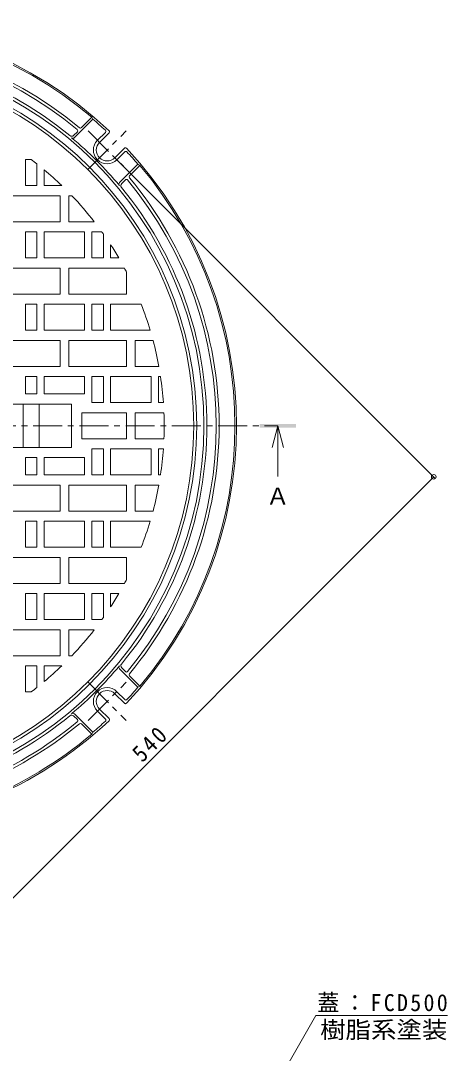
# Model space of a CAD drawing. Units: millimetres, scale not verified. Extents: x -623 to 760, y -541 to 560.
# Drawn here: x -171 to 124, y -163 to 551 of the extents above; entities that cross this region are included whole.
import ezdxf
from ezdxf.enums import TextEntityAlignment as Align

# ---------------------------------------------------------------- set-up
doc = ezdxf.new("R2010")
doc.units = ezdxf.units.MM
doc.header["$LTSCALE"] = 4
doc.header["$PDMODE"] = 32
doc.header["$PDSIZE"] = 3.2
doc.linetypes.add('CHAIN1', pattern=[8, 5, -1, 1, -1])
for name, color, linetype, lineweight in [('0-1_躯体', 2, 'Continuous', 9), ('0-2_仕上', 3, 'Continuous', 9), ('0-4_その他', 7, 'Continuous', 9), ('0-5_寸法', 7, 'Continuous', 9)]:
    doc.layers.add(name, color=color, linetype=linetype, lineweight=lineweight)
doc.styles.add('ＭＳ ゴシック', font='')
doc.styles.get('ＭＳ ゴシック').set_extended_font_data('MS Gothic')

msp = doc.modelspace()

# ---------------------------------------------------------------- linework, layer by layer
at = {"layer": '0-1_躯体'}
for p, q in [((-120.791, 482.821), (-133.513, 470.1)), ((-121.584, 484.15), (-128.744, 476.989)), ((-120.791, 482.821), (-121.584, 484.15)), ((-131.585, 474.149), (-134.138, 471.595)), ((-112.185, 473.75), (-117.701, 468.234)), ((-109.661, 473.446), (-116.287, 466.819)), ((-99.054, 462.839), (-105.68, 456.213)), ((-98.749, 460.315), (-104.266, 454.799)), ((-89.678, 451.708), (-102.4, 438.987)), ((-88.35, 450.916), (-95.51, 443.755)), ((-89.678, 451.708), (-88.35, 450.916)), ((-98.351, 440.915), (-100.905, 438.361)), ((-89.678, 90.193), (-102.4, 102.915)), ((-98.351, 100.987), (-100.905, 103.541)), ((-88.35, 90.986), (-95.51, 98.147)), ((-99.054, 79.063), (-105.68, 85.689)), ((-98.749, 81.587), (-104.266, 87.103)), ((-89.678, 90.193), (-88.35, 90.986)), ((-120.791, 59.081), (-133.513, 71.802)), ((-112.185, 68.152), (-117.701, 73.668)), ((-109.661, 68.456), (-116.287, 75.082)), ((-131.585, 67.753), (-134.138, 70.307)), ((-121.584, 57.752), (-128.744, 64.913)), ((-120.791, 59.081), (-121.584, 57.752))]:
    msp.add_line(p, q, dxfattribs=at)
at = {"layer": '0-1_躯体', "linetype": 'CHAIN1'}
for p, q in [((-124.197, 474.73), (-97.769, 448.302)), ((-124.197, 448.302), (-97.769, 474.73)), ((-124.197, 67.172), (-97.769, 93.599)), ((-124.197, 93.599), (-97.769, 67.172))]:
    msp.add_line(p, q, dxfattribs=at)
at = {"layer": '0-1_躯体'}
for radius in [257.5, 252.5]:
    msp.add_circle((-301.549, 270.951), radius, dxfattribs=at)
for centre, radius, start, end in [((-301.549, 270.951), 280, 46.74583, 133.25417), ((-301.549, 270.951), 279, 49.83173, 130.16829), ((-301.549, 270.951), 268, 50.22565, 129.77437), ((-301.549, 270.951), 266, 50.30476, 129.69527), ((-301.549, 270.951), 259.5, 50.59604, 129.40399), ((-301.549, 270.951), 278.5, 47.16844, 49.53076), ((-135.552, 473.009), 2, 230.59534, 315.00101), ((-132.292, 474.856), 1, 315, 50.30711), ((-129.451, 477.696), 1, 230.22641, 315), ((-112.891, 474.457), 1, 315.00401, 47.16835), ((-110.368, 474.153), 1, 315.00401, 46.74275), ((-134.573, 471.16), 1.5, 230.16971, 315), ((-301.549, 270.951), 259.2, 39.82823, 50.17175), ((-110.983, 461.516), 9.5, 135, 315), ((-110.983, 461.516), 7.5, 135, 315), ((-98.347, 462.132), 1, 43.25336, 134.99599), ((-98.042, 459.608), 1, 42.83165, 134.99599), ((-301.549, 270.951), 280, 316.74583, 43.25417), ((-301.549, 270.951), 278.5, 40.46924, 42.83156), ((-301.549, 270.951), 279, 319.83171, 40.16827), ((-94.803, 443.048), 1, 135, 219.77359), ((-101.339, 437.926), 1.5, 135, 219.83029), ((-99.49, 436.947), 2, 134.99899, 219.40466), ((-301.549, 270.951), 259.5, 0, 39.40396), ((-97.644, 440.208), 1, 39.69727, 135), ((-301.549, 270.951), 266, 320.30308, 39.69524), ((-301.549, 270.951), 268, 0, 39.77435), ((-301.549, 270.951), 259.5, 320.59603, 0), ((-301.549, 270.951), 268, 320.22563, 360), ((-301.549, 270.951), 259.2, 309.82825, 320.17177), ((-101.339, 103.976), 1.5, 140.16971, 225), ((-99.49, 104.955), 2, 140.59534, 225.00101), ((-97.644, 101.694), 1, 225, 320.30273), ((-94.803, 98.854), 1, 140.22641, 225), ((-110.983, 80.386), 9.5, 45, 225), ((-110.983, 80.386), 7.5, 45, 225), ((-301.549, 270.951), 278.5, 317.16844, 319.53076), ((-98.347, 79.77), 1, 225.00401, 316.74664), ((-98.042, 82.294), 1, 225.00401, 317.16835), ((-134.573, 70.742), 1.5, 45, 129.83029), ((-301.549, 270.951), 280, 271.54039, 313.25417), ((-301.549, 270.951), 259.5, 273.8533, 309.404), ((-301.549, 270.951), 268, 273.73136, 309.77439), ((-301.549, 270.951), 266, 273.78145, 309.69527), ((-135.552, 68.893), 2, 44.99899, 129.40466), ((-132.292, 67.046), 1, 309.69289, 45), ((-129.451, 64.206), 1, 45, 129.77359), ((-301.549, 270.951), 278.5, 310.46924, 312.83156), ((-112.891, 67.445), 1, 312.83165, 44.99599), ((-110.368, 67.749), 1, 313.25725, 44.99599), ((-301.549, 270.951), 279, 273.39043, 310.16827)]:
    msp.add_arc(centre, radius, start, end, dxfattribs=at)
at = {"layer": '0-2_仕上'}
for p, q in [((-167.548, 454.951), (-167.548, 436.951)), ((-163.549, 454.951), (-167.548, 454.951)), ((-159.549, 451.882), (-159.549, 436.951)), ((-154.549, 447.843), (-154.549, 436.951)), ((-159.549, 436.951), (-167.548, 436.951)), ((-142.351, 436.951), (-154.549, 436.951)), ((-143.549, 429.951), (-143.549, 411.951)), ((-137.549, 429.951), (-137.549, 411.951)), ((-135.359, 429.951), (-137.549, 429.951)), ((-143.549, 411.951), (-183.549, 411.951)), ((-119.837, 411.951), (-137.549, 411.951)), ((-159.549, 404.951), (-159.549, 386.951)), ((-126.549, 404.951), (-154.549, 404.951)), ((-154.549, 404.951), (-154.549, 386.951)), ((-126.549, 404.951), (-126.549, 386.951)), ((-121.549, 404.951), (-121.549, 386.951)), ((-114.616, 404.951), (-121.549, 404.951)), ((-113.549, 403.45), (-113.549, 386.951)), ((-108.548, 396.055), (-108.548, 386.951)), ((-159.549, 386.951), (-167.548, 386.951)), ((-126.549, 386.951), (-154.549, 386.951)), ((-113.549, 386.951), (-121.549, 386.951)), ((-102.944, 386.951), (-108.548, 386.951)), ((-143.549, 379.951), (-143.549, 361.951)), ((-137.549, 379.951), (-137.549, 361.951)), ((-99.017, 379.951), (-137.549, 379.951)), ((-97.548, 377.177), (-97.548, 361.951)), ((-143.549, 361.951), (-183.549, 361.951)), ((-97.548, 361.951), (-137.549, 361.951)), ((-159.549, 354.951), (-159.549, 336.951)), ((-126.549, 354.951), (-154.549, 354.951)), ((-154.549, 354.951), (-154.549, 336.951)), ((-126.549, 354.951), (-126.549, 336.951)), ((-113.549, 354.951), (-113.549, 336.951)), ((-108.548, 354.951), (-108.548, 336.951)), ((-87.437, 354.951), (-108.548, 354.951)), ((-159.549, 336.951), (-167.548, 336.951)), ((-126.549, 336.951), (-154.549, 336.951)), ((-113.549, 336.951), (-121.549, 336.951)), ((-81.222, 336.951), (-108.548, 336.951)), ((-143.549, 329.951), (-143.549, 311.951)), ((-97.548, 329.951), (-97.548, 311.951)), ((-91.548, 329.951), (-91.548, 311.951)), ((-79.245, 329.951), (-91.548, 329.951)), ((-143.549, 311.951), (-183.549, 311.951)), ((-97.548, 311.951), (-137.549, 311.951)), ((-75.233, 311.951), (-91.548, 311.951)), ((-159.549, 304.951), (-167.548, 304.951)), ((-167.548, 304.951), (-167.548, 292.951)), ((-159.549, 304.951), (-159.549, 292.951)), ((-126.549, 304.951), (-154.549, 304.951)), ((-154.549, 304.951), (-154.549, 292.951)), ((-126.549, 304.951), (-126.549, 292.951)), ((-113.549, 304.951), (-113.549, 286.951)), ((-80.548, 304.951), (-108.548, 304.951)), ((-108.548, 304.951), (-108.548, 286.951)), ((-80.548, 304.951), (-80.548, 286.951)), ((-75.549, 304.951), (-75.549, 286.951)), ((-74.075, 304.951), (-75.549, 304.951)), ((-167.549, 292.951), (-159.549, 292.951)), ((-154.549, 292.951), (-126.549, 292.951)), ((-191.549, 285.951), (-135.549, 285.951)), ((-169.049, 285.951), (-169.049, 255.951)), ((-158.049, 255.951), (-158.049, 285.951)), ((-135.549, 255.951), (-135.549, 285.951)), ((-113.549, 286.951), (-121.549, 286.951)), ((-80.548, 286.951), (-108.548, 286.951)), ((-72.106, 286.951), (-75.549, 286.951)), ((-97.548, 279.951), (-128.549, 279.951)), ((-128.549, 279.951), (-128.549, 261.951)), ((-97.548, 261.951), (-97.548, 279.951)), ((-71.725, 279.951), (-91.548, 279.951)), ((-91.548, 279.951), (-91.548, 261.951)), ((-97.548, 261.951), (-128.549, 261.951)), ((-71.725, 261.951), (-91.548, 261.951)), ((-191.549, 255.951), (-135.549, 255.951)), ((-113.549, 254.951), (-121.549, 254.951)), ((-113.549, 236.951), (-113.549, 254.951)), ((-108.548, 236.951), (-108.548, 254.951)), ((-80.548, 254.951), (-108.548, 254.951)), ((-80.548, 236.951), (-80.548, 254.951)), ((-75.549, 236.951), (-75.549, 254.951)), ((-72.106, 254.951), (-75.549, 254.951)), ((-167.549, 248.951), (-159.549, 248.951)), ((-167.548, 236.951), (-167.548, 248.951)), ((-159.549, 236.951), (-159.549, 248.951)), ((-154.549, 248.951), (-126.549, 248.951)), ((-154.549, 236.951), (-154.549, 248.951)), ((-126.549, 236.951), (-126.549, 248.951)), ((-159.549, 236.951), (-167.548, 236.951)), ((-126.549, 236.951), (-154.549, 236.951)), ((-80.548, 236.951), (-108.548, 236.951)), ((-74.075, 236.951), (-75.549, 236.951)), ((-143.549, 229.951), (-183.549, 229.951)), ((-143.549, 211.951), (-143.549, 229.951)), ((-97.548, 229.951), (-137.549, 229.951)), ((-97.548, 211.951), (-97.548, 229.951)), ((-91.548, 211.951), (-91.548, 229.951)), ((-75.233, 229.951), (-91.548, 229.951)), ((-79.245, 211.951), (-91.548, 211.951)), ((-159.549, 204.951), (-167.548, 204.951)), ((-159.549, 186.951), (-159.549, 204.951)), ((-154.549, 186.951), (-154.549, 204.951)), ((-126.549, 204.951), (-154.549, 204.951)), ((-126.549, 186.951), (-126.549, 204.951)), ((-113.549, 204.951), (-121.549, 204.951)), ((-113.549, 186.951), (-113.549, 204.951)), ((-108.548, 186.951), (-108.548, 204.951)), ((-81.222, 204.951), (-108.548, 204.951)), ((-126.549, 186.951), (-154.549, 186.951)), ((-87.437, 186.951), (-108.548, 186.951)), ((-143.549, 179.951), (-183.549, 179.951)), ((-143.549, 161.951), (-143.549, 179.951)), ((-137.549, 161.951), (-137.549, 179.951)), ((-97.548, 179.951), (-137.549, 179.951)), ((-97.548, 164.725), (-97.548, 179.951)), ((-99.017, 161.951), (-137.549, 161.951)), ((-159.549, 154.951), (-167.548, 154.951)), ((-159.549, 136.951), (-159.549, 154.951)), ((-154.549, 136.951), (-154.549, 154.951)), ((-126.549, 154.951), (-154.549, 154.951)), ((-126.549, 136.951), (-126.549, 154.951)), ((-121.549, 136.951), (-121.549, 154.951)), ((-113.549, 154.951), (-121.549, 154.951)), ((-113.549, 138.452), (-113.549, 154.951)), ((-102.944, 154.951), (-108.548, 154.951)), ((-108.548, 145.847), (-108.548, 154.951)), ((-126.549, 136.951), (-154.549, 136.951)), ((-114.616, 136.951), (-121.549, 136.951)), ((-143.549, 129.951), (-183.549, 129.951)), ((-143.549, 111.951), (-143.549, 129.951)), ((-137.549, 111.951), (-137.549, 129.951)), ((-119.837, 129.951), (-137.549, 129.951)), ((-135.359, 111.951), (-137.549, 111.951)), ((-167.548, 86.951), (-167.548, 104.951)), ((-159.549, 104.951), (-167.548, 104.951)), ((-159.549, 90.02), (-159.549, 104.951)), ((-142.351, 104.951), (-154.549, 104.951)), ((-154.549, 94.058), (-154.549, 104.951)), ((-163.549, 86.951), (-167.548, 86.951))]:
    msp.add_line(p, q, dxfattribs=at)
at = {"layer": '0-2_仕上', "linetype": 'CHAIN1'}
msp.add_line((-610.14, 270.951), (7.043, 270.951), dxfattribs=at)
at = {"layer": '0-2_仕上'}
for points in [[(-143.549, 429.951), (-183.549, 429.951), (-183.549, 411.951)], [(-159.549, 404.951), (-167.548, 404.951), (-167.548, 386.951)], [(-143.549, 379.951), (-183.549, 379.951), (-183.549, 361.951)], [(-159.549, 354.951), (-167.548, 354.951), (-167.548, 336.951)], [(-113.549, 354.951), (-121.549, 354.951), (-121.549, 336.951)], [(-143.549, 329.951), (-183.549, 329.951), (-183.549, 311.951)], [(-97.548, 329.951), (-137.549, 329.951), (-137.549, 311.951)], [(-113.549, 304.951), (-121.549, 304.951), (-121.549, 286.951)], [(-113.549, 236.951), (-121.549, 236.951), (-121.549, 254.951)], [(-143.549, 211.951), (-183.549, 211.951), (-183.549, 229.951)], [(-97.548, 211.951), (-137.549, 211.951), (-137.549, 229.951)], [(-159.549, 186.951), (-167.548, 186.951), (-167.548, 204.951)], [(-113.549, 186.951), (-121.549, 186.951), (-121.549, 204.951)], [(-143.549, 161.951), (-183.549, 161.951), (-183.549, 179.951)], [(-159.549, 136.951), (-167.548, 136.951), (-167.548, 154.951)], [(-143.549, 111.951), (-183.549, 111.951), (-183.549, 129.951)]]:
    msp.add_lwpolyline(points, dxfattribs=at)
msp.add_circle((-301.549, 270.951), 250.5, dxfattribs=at)
for start, end in [(51.87411, 53.1301), (46.19826, 50.27299), (37.80991, 43.73344), (35.17552, 35.63425), (30.28809, 32.95161), (27.50677, 28.28859), (16.67583, 21.42096), (10.26848, 14.86377), (3.98903, 8.50096), (357.75745, 2.24258), (351.49904, 356.01097), (345.13623, 349.73152), (338.57904, 343.32417), (331.71141, 332.49323), (327.04839, 329.71191), (324.36575, 324.82448), (316.26656, 322.19009), (309.72701, 313.80174), (306.8699, 308.12589)]:
    msp.add_arc((-301.549, 270.951), 230, start, end, dxfattribs=at)
at = {"layer": '0-4_その他'}
for p, q in [((115.773, 234.76), (-105.326, 455.859)), ((-266.206, -145.522), (114.925, 235.608))]:
    msp.add_line(p, q, dxfattribs=at)
msp.add_point((114.925, 235.608), dxfattribs=at)
at = {"layer": '0-5_寸法', "color": 4}
for q in [(3.043, 255.951), (11.043, 255.951), (7.043, 235.951)]:
    msp.add_line((7.043, 270.951), q, dxfattribs=at)
at = {"layer": '0-5_寸法'}
for p in [(-33.059, -251.904), (124.321, -136.81)]:
    msp.add_line(p, (33.39, -136.81), dxfattribs=at)
at = {"layer": '0-5_寸法', "color": 4}
msp.add_solid([(-5.457, 269.701), (19.543, 269.701), (-5.457, 272.201), (19.543, 272.201)], dxfattribs=at)

# ---------------------------------------------------------------- texts
at = {"layer": '0-4_その他', "color": 2, "insert": (-86.53, 37.548), "char_height": 11.73, "attachment_point": 7, "rotation": 45, "style": 'ＭＳ ゴシック'}
msp.add_mtext('\\T1.27;\\W0.9;540', dxfattribs=at)
at = {"layer": '0-5_寸法', "color": 2, "style": 'ＭＳ ゴシック'}
msp.add_text('Ａ', height=11.73, dxfattribs=at).set_placement((-0.957, 212.951), align=Align.BOTTOM_LEFT)
at = {"layer": '0-5_寸法', "color": 2, "style": 'ＭＳ ゴシック', "width": 1.1}
msp.add_text('樹脂系塗装', height=11.73, dxfattribs=at).set_placement((36.321, -156.01), align=Align.BOTTOM_LEFT)
at = {"layer": '0-5_寸法', "color": 2, "insert": (34.356, -134.41), "char_height": 11.73, "attachment_point": 7, "style": 'ＭＳ ゴシック'}
msp.add_mtext('\\T1.21;\\W0.95;蓋：FCD500', dxfattribs=at)

doc.saveas('drawing.dxf')
